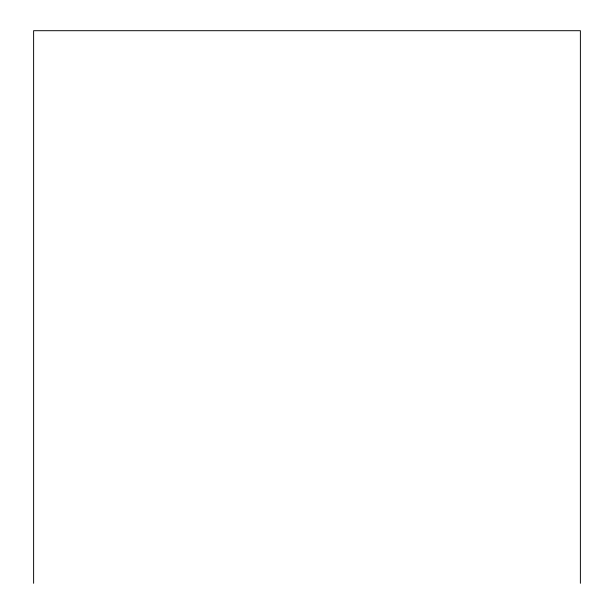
<?xml version="1.0" encoding="UTF-8"?>
<svg xmlns="http://www.w3.org/2000/svg" width="614" height="614" viewBox="0 0 614 614"><rect width="100%" height="100%" fill="white"/><g stroke="black" fill="none" stroke-linecap="round" stroke-linejoin="round"><path stroke-width="0.92" d="M580.384 583.3L580.384 30.7L33.616 30.7L33.616 583.3"/></g></svg>
